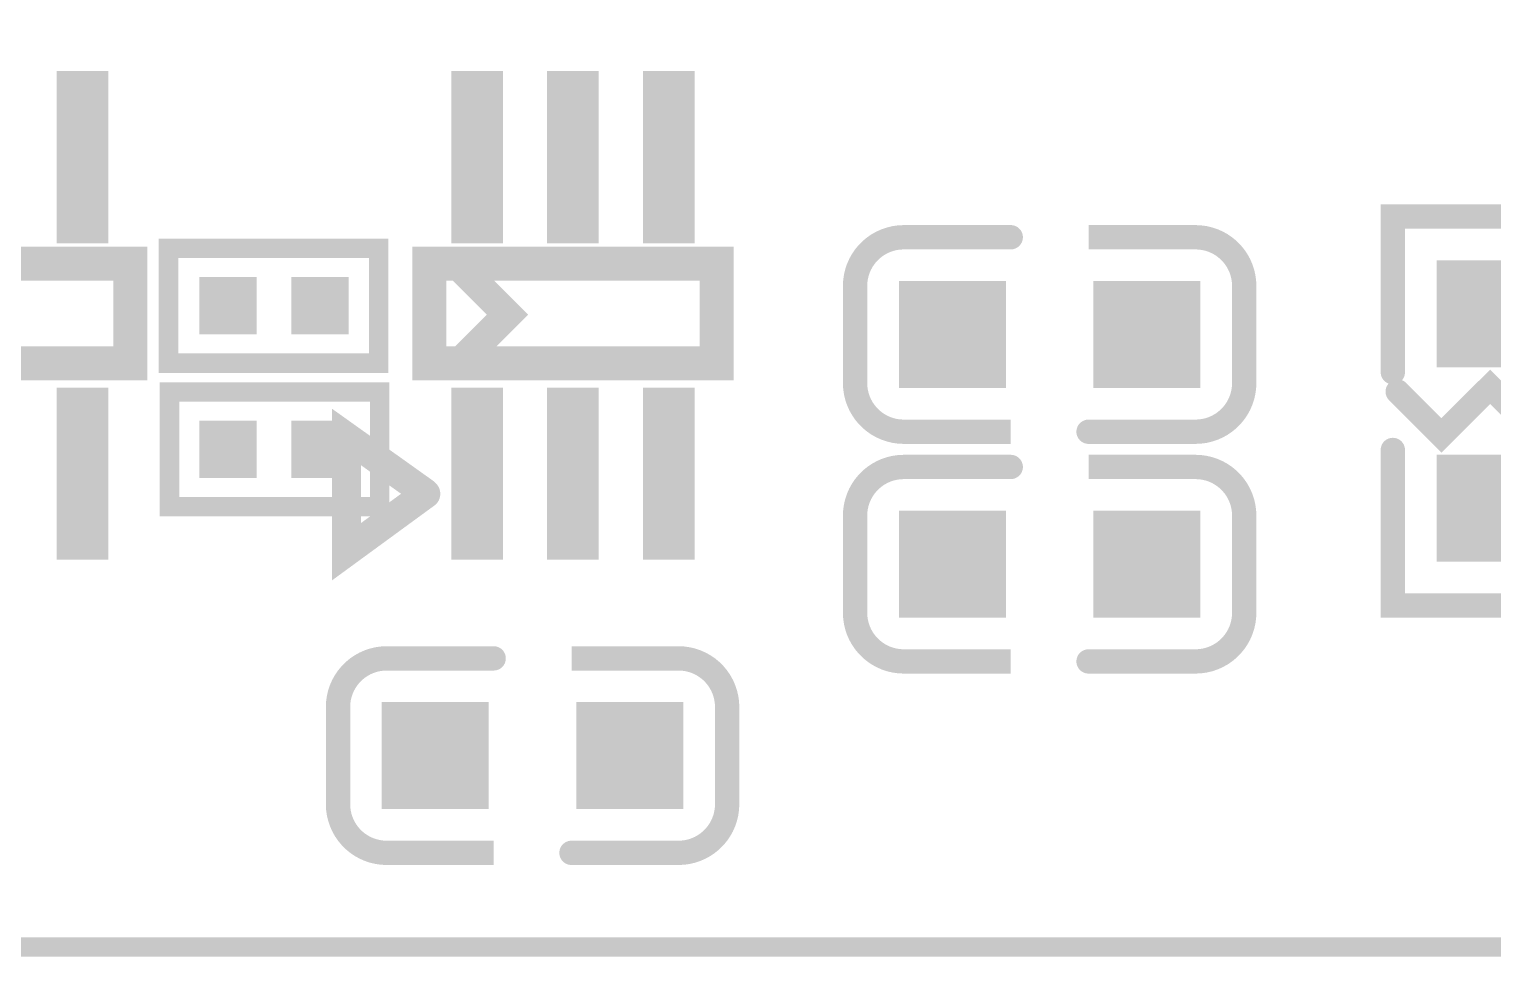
# Model space of a CAD drawing. Extents: x -0.1 to 65.1, y -1.2 to 30.1.
# Drawn here: x 18.02 to 25.66, y -0.05 to 4.79 of the extents above; entities that cross this region are included whole.
import ezdxf

# ---------------------------------------------------------------- set-up
doc = ezdxf.new("R2010")
doc.units = 0
doc.header["$MEASUREMENT"] = 0
doc.layers.get('0').update_dxf_attribs({"linetype": 'CONTINUOUS'})
for name, color, linetype in [('BOARD_OUTLINE_00', 183, 'CONTINUOUS'), ('DRIL_NPLTE_THRU_01', 3, 'CONTINUOUS'), ('DRIL_NPLTE_THRU_02', 171, 'CONTINUOUS'), ('DRIL_NPLTE_THRU_03', 34, 'CONTINUOUS'), ('DRIL_NPLTE_THRU_04', 222, 'CONTINUOUS'), ('DRIL_NPLTE_THRU_05', 171, 'CONTINUOUS'), ('DRIL_NPLTE_THRU_06', 186, 'CONTINUOUS'), ('DRIL_NPLTE_THRU_07', 171, 'CONTINUOUS'), ('DRIL_NPLTE_THRU_08', 2, 'CONTINUOUS'), ('DRIL_PLTE_THRU_01', 3, 'CONTINUOUS'), ('DRIL_PLTE_THRU_02', 171, 'CONTINUOUS'), ('DRIL_PLTE_THRU_03', 34, 'CONTINUOUS'), ('DRIL_PLTE_THRU_04', 222, 'CONTINUOUS'), ('DRIL_PLTE_THRU_05', 171, 'CONTINUOUS'), ('DRIL_PLTE_THRU_06', 186, 'CONTINUOUS'), ('DRIL_PLTE_THRU_07', 171, 'CONTINUOUS'), ('DRIL_PLTE_THRU_08', 2, 'CONTINUOUS'), ('PADS_BOT', 56, 'CONTINUOUS'), ('PADS_INNER', 96, 'CONTINUOUS'), ('PADS_TOP', 96, 'CONTINUOUS'), ('PART_TOP_2DLINE_00', 254, 'CONTINUOUS'), ('PART_TOP_2DLINE_01', 254, 'CONTINUOUS')]:
    doc.layers.add(name, color=color, linetype=linetype)

# ---------------------------------------------------------------- blocks, each defined once
blk = doc.blocks.new('BOARD_1')
at = {"layer": 'BOARD_OUTLINE_00', "const_width": 0.1016}
blk.add_lwpolyline([(0, 0), (0, 24.8539, -0.414214), (2.4575, 27.3114), (62.5221, 27.3114, -0.414214), (65.0018, 24.8317), (65.0018, -0.2286, -0.414214), (62.5364, -2.694), (2.5273, -2.694, -0.414214), (-0.0135, -0.1532), (-0.0135, 0)], format="xyb", close=True, dxfattribs=at)
blk = doc.blocks.new('SMOOTH_0$127')
at = {"const_width": 0.0635}
blk.add_lwpolyline([(-0.03175, 0, 1), (0.03175, 0, 1)], format="xyb", close=True, dxfattribs=at)
blk = doc.blocks.new('PART_BODY_TOP_66')
at = {"layer": 'PART_TOP_2DLINE_00', "const_width": 0.127}
for points in [[(-0.2032, 0.508), (-0.762, 0.508, 0.414214), (-1.016, 0.254), (-1.016, -0.254, 0.414214), (-0.762, -0.508), (-0.2032, -0.508)], [(0.2032, -0.508), (0.762, -0.508, 0.414214), (1.016, -0.254), (1.016, 0.254, 0.414214), (0.762, 0.508), (0.2032, 0.508)]]:
    blk.add_lwpolyline(points, format="xyb", dxfattribs=at)
at = {"layer": 'PART_TOP_2DLINE_00'}
for p in [(-0.762, 0.508), (-0.2032, 0.508), (0.2032, -0.508), (0.762, -0.508)]:
    blk.add_blockref('SMOOTH_0$127', p, dxfattribs=at)
blk = doc.blocks.new('DRIL_HOLE_0')
blk.add_lwpolyline([(0, 0, 1), (0, 0, 1)], format="xyb", close=True)
blk = doc.blocks.new('PAD_0')
blk.add_lwpolyline([(0, 0, 1), (0, 0, 1)], format="xyb", close=True)
blk = doc.blocks.new('PAD_5')
at = {"const_width": 0.5588}
blk.add_lwpolyline([(-0.2794, 0), (0.2794, 0)], dxfattribs=at)
blk = doc.blocks.new('STK_TOP_12')
at = {"layer": 'DRIL_PLTE_THRU_01'}
blk.add_blockref('DRIL_HOLE_0', (0, 0), dxfattribs=at)
at = {"layer": 'DRIL_PLTE_THRU_02'}
blk.add_blockref('DRIL_HOLE_0', (0, 0), dxfattribs=at)
at = {"layer": 'DRIL_PLTE_THRU_03'}
blk.add_blockref('DRIL_HOLE_0', (0, 0), dxfattribs=at)
at = {"layer": 'DRIL_PLTE_THRU_04'}
blk.add_blockref('DRIL_HOLE_0', (0, 0), dxfattribs=at)
at = {"layer": 'DRIL_PLTE_THRU_05'}
blk.add_blockref('DRIL_HOLE_0', (0, 0), dxfattribs=at)
at = {"layer": 'DRIL_PLTE_THRU_06'}
blk.add_blockref('DRIL_HOLE_0', (0, 0), dxfattribs=at)
at = {"layer": 'DRIL_PLTE_THRU_07'}
blk.add_blockref('DRIL_HOLE_0', (0, 0), dxfattribs=at)
at = {"layer": 'DRIL_PLTE_THRU_08'}
blk.add_blockref('DRIL_HOLE_0', (0, 0), dxfattribs=at)
at = {"layer": 'PADS_BOT'}
blk.add_blockref('PAD_0', (0, 0), dxfattribs=at)
at = {"layer": 'PADS_INNER'}
blk.add_blockref('PAD_0', (0, 0), dxfattribs=at)
at = {"layer": 'PADS_TOP'}
blk.add_blockref('PAD_5', (0, 0), dxfattribs=at)
blk = doc.blocks.new('SYM_TOP_12')
for name, p in [('PART_BODY_TOP_66', (0, 0)), ('STK_TOP_12', (-0.508, 0)), ('STK_TOP_12', (0.508, 0))]:
    blk.add_blockref(name, p)
blk = doc.blocks.new('PART_TOP_13')
blk.add_blockref('SYM_TOP_12', (0, 0))
blk = doc.blocks.new('SMOOTH_0$1778')
at = {"const_width": 0.0889}
blk.add_lwpolyline([(-0.04445, 0, 1), (0.04445, 0, 1)], format="xyb", close=True, dxfattribs=at)
blk = doc.blocks.new('SMOOTH_0$1524')
at = {"const_width": 0.0762}
blk.add_lwpolyline([(-0.0381, 0, 1), (0.0381, 0, 1)], format="xyb", close=True, dxfattribs=at)
blk = doc.blocks.new('PART_BODY_TOP_77')
at = {"layer": 'PART_TOP_2DLINE_00', "const_width": 0.1778}
blk.add_lwpolyline([(-0.75, 0.27), (0.75, 0.27), (0.75, -0.25), (-0.75, -0.25)], close=True, dxfattribs=at)
at = {"layer": 'PART_TOP_2DLINE_00', "const_width": 0.1524}
for points in [[(-0.6188, 0.2812), (-0.3417, 0.004), (-0.5978, -0.2522)], [(-0.7765, -0.9249), (-1.1829, -0.6351), (-1.1829, -1.2351), (-0.7689, -0.9323)]]:
    blk.add_lwpolyline(points, dxfattribs=at)
at = {"layer": 'PART_TOP_2DLINE_00'}
for name, p in [('SMOOTH_0$1778', (-0.75, 0.27)), ('SMOOTH_0$1524', (-0.6188, 0.2812)), ('SMOOTH_0$1778', (0.75, 0.27)), ('SMOOTH_0$1524', (-0.3417, 0.004)), ('SMOOTH_0$1778', (-0.75, -0.25)), ('SMOOTH_0$1524', (-0.5978, -0.2522)), ('SMOOTH_0$1778', (0.75, -0.25)), ('SMOOTH_0$1524', (-1.1829, -0.6351)), ('SMOOTH_0$1524', (-0.7765, -0.9249)), ('SMOOTH_0$1524', (-0.7689, -0.9323)), ('SMOOTH_0$1524', (-1.1829, -1.2351))]:
    blk.add_blockref(name, p, dxfattribs=at)
blk = doc.blocks.new('PAD_17')
at = {"const_width": 0.27}
blk.add_lwpolyline([(-0.577, 0), (0.323, 0)], dxfattribs=at)
blk = doc.blocks.new('STK_TOP_18')
at = {"layer": 'DRIL_PLTE_THRU_01'}
blk.add_blockref('DRIL_HOLE_0', (0, 0), dxfattribs=at)
at = {"layer": 'DRIL_PLTE_THRU_02'}
blk.add_blockref('DRIL_HOLE_0', (0, 0), dxfattribs=at)
at = {"layer": 'DRIL_PLTE_THRU_03'}
blk.add_blockref('DRIL_HOLE_0', (0, 0), dxfattribs=at)
at = {"layer": 'DRIL_PLTE_THRU_04'}
blk.add_blockref('DRIL_HOLE_0', (0, 0), dxfattribs=at)
at = {"layer": 'DRIL_PLTE_THRU_05'}
blk.add_blockref('DRIL_HOLE_0', (0, 0), dxfattribs=at)
at = {"layer": 'DRIL_PLTE_THRU_06'}
blk.add_blockref('DRIL_HOLE_0', (0, 0), dxfattribs=at)
at = {"layer": 'DRIL_PLTE_THRU_07'}
blk.add_blockref('DRIL_HOLE_0', (0, 0), dxfattribs=at)
at = {"layer": 'DRIL_PLTE_THRU_08'}
blk.add_blockref('DRIL_HOLE_0', (0, 0), dxfattribs=at)
at = {"layer": 'PADS_BOT'}
blk.add_blockref('PAD_0', (0, 0), dxfattribs=at)
at = {"layer": 'PADS_INNER'}
blk.add_blockref('PAD_0', (0, 0), dxfattribs=at)
at = {"layer": 'PADS_TOP', "rotation": 90}
blk.add_blockref('PAD_17', (0, 0), dxfattribs=at)
blk = doc.blocks.new('PAD_18')
at = {"const_width": 0.27}
blk.add_lwpolyline([(-0.323, 0), (0.577, 0)], dxfattribs=at)
blk = doc.blocks.new('STK_TOP_19')
at = {"layer": 'DRIL_PLTE_THRU_01'}
blk.add_blockref('DRIL_HOLE_0', (0, 0), dxfattribs=at)
at = {"layer": 'DRIL_PLTE_THRU_02'}
blk.add_blockref('DRIL_HOLE_0', (0, 0), dxfattribs=at)
at = {"layer": 'DRIL_PLTE_THRU_03'}
blk.add_blockref('DRIL_HOLE_0', (0, 0), dxfattribs=at)
at = {"layer": 'DRIL_PLTE_THRU_04'}
blk.add_blockref('DRIL_HOLE_0', (0, 0), dxfattribs=at)
at = {"layer": 'DRIL_PLTE_THRU_05'}
blk.add_blockref('DRIL_HOLE_0', (0, 0), dxfattribs=at)
at = {"layer": 'DRIL_PLTE_THRU_06'}
blk.add_blockref('DRIL_HOLE_0', (0, 0), dxfattribs=at)
at = {"layer": 'DRIL_PLTE_THRU_07'}
blk.add_blockref('DRIL_HOLE_0', (0, 0), dxfattribs=at)
at = {"layer": 'DRIL_PLTE_THRU_08'}
blk.add_blockref('DRIL_HOLE_0', (0, 0), dxfattribs=at)
at = {"layer": 'PADS_BOT'}
blk.add_blockref('PAD_0', (0, 0), dxfattribs=at)
at = {"layer": 'PADS_INNER'}
blk.add_blockref('PAD_0', (0, 0), dxfattribs=at)
at = {"layer": 'PADS_TOP', "rotation": 90}
blk.add_blockref('PAD_18', (0, 0), dxfattribs=at)
blk = doc.blocks.new('SYM_TOP_23')
for name, p in [('STK_TOP_19', (-0.5, 0.7)), ('STK_TOP_19', (0, 0.7)), ('STK_TOP_19', (0.5, 0.7)), ('PART_BODY_TOP_77', (0, 0)), ('STK_TOP_18', (-0.5, -0.7)), ('STK_TOP_18', (0, -0.7)), ('STK_TOP_18', (0.5, -0.7))]:
    blk.add_blockref(name, p)
blk = doc.blocks.new('PART_TOP_89')
blk.add_blockref('SYM_TOP_23', (0, 0))
blk = doc.blocks.new('PART_TOP_125')
blk.add_blockref('SYM_TOP_12', (0, 0))
blk = doc.blocks.new('PART_TOP_126')
blk.add_blockref('SYM_TOP_23', (0, 0))
blk = doc.blocks.new('SMOOTH_0$1016')
at = {"const_width": 0.0508}
blk.add_lwpolyline([(-0.0254, 0, 1), (0.0254, 0, 1)], format="xyb", close=True, dxfattribs=at)
blk = doc.blocks.new('PART_BODY_TOP_72')
at = {"layer": 'PART_TOP_2DLINE_01', "const_width": 0.1016}
blk.add_lwpolyline([(-0.5461, -0.29972), (0.55118, -0.29972), (0.55118, 0.29972), (-0.5461, 0.29972)], close=True, dxfattribs=at)
at = {"layer": 'PART_TOP_2DLINE_01'}
for p in [(-0.5461, 0.29972), (0.55118, 0.29972), (-0.5461, -0.29972), (0.55118, -0.29972)]:
    blk.add_blockref('SMOOTH_0$1016', p, dxfattribs=at)
blk = doc.blocks.new('PAD_1')
at = {"const_width": 0.29972}
blk.add_lwpolyline([(-0.14986, 0), (0.14986, 0)], dxfattribs=at)
blk = doc.blocks.new('STK_TOP_11')
at = {"layer": 'DRIL_NPLTE_THRU_01'}
blk.add_blockref('DRIL_HOLE_0', (0, 0), dxfattribs=at)
at = {"layer": 'DRIL_NPLTE_THRU_02'}
blk.add_blockref('DRIL_HOLE_0', (0, 0), dxfattribs=at)
at = {"layer": 'DRIL_NPLTE_THRU_03'}
blk.add_blockref('DRIL_HOLE_0', (0, 0), dxfattribs=at)
at = {"layer": 'DRIL_NPLTE_THRU_04'}
blk.add_blockref('DRIL_HOLE_0', (0, 0), dxfattribs=at)
at = {"layer": 'DRIL_NPLTE_THRU_05'}
blk.add_blockref('DRIL_HOLE_0', (0, 0), dxfattribs=at)
at = {"layer": 'DRIL_NPLTE_THRU_06'}
blk.add_blockref('DRIL_HOLE_0', (0, 0), dxfattribs=at)
at = {"layer": 'DRIL_NPLTE_THRU_07'}
blk.add_blockref('DRIL_HOLE_0', (0, 0), dxfattribs=at)
at = {"layer": 'DRIL_NPLTE_THRU_08'}
blk.add_blockref('DRIL_HOLE_0', (0, 0), dxfattribs=at)
at = {"layer": 'PADS_BOT'}
blk.add_blockref('PAD_0', (0, 0), dxfattribs=at)
at = {"layer": 'PADS_INNER'}
blk.add_blockref('PAD_0', (0, 0), dxfattribs=at)
at = {"layer": 'PADS_TOP'}
blk.add_blockref('PAD_1', (0, 0), dxfattribs=at)
blk = doc.blocks.new('SYM_TOP_18')
for name, p in [('PART_BODY_TOP_72', (0, 0)), ('STK_TOP_11', (-0.24003, 0)), ('STK_TOP_11', (0.24003, 0))]:
    blk.add_blockref(name, p)
blk = doc.blocks.new('PART_TOP_127')
blk.add_blockref('SYM_TOP_18', (0, 0))
blk = doc.blocks.new('PART_TOP_128')
blk.add_blockref('SYM_TOP_18', (0, 0))
blk = doc.blocks.new('PART_TOP_261')
blk.add_blockref('SYM_TOP_12', (0, 0))
blk = doc.blocks.new('PART_BODY_TOP_100')
at = {"layer": 'PART_TOP_2DLINE_00', "const_width": 0.127}
for points in [[(-0.2032, 0.508), (-1.016, 0.508), (-1.016, -0.508), (-0.2032, -0.508)], [(0.1016, 0.4826), (-0.127, 0.254), (0.127, 0), (-0.127, -0.254), (0.1016, -0.4826)], [(0.2032, 0.508), (1.016, 0.508), (1.016, -0.508), (0.2032, -0.508)]]:
    blk.add_lwpolyline(points, dxfattribs=at)
at = {"layer": 'PART_TOP_2DLINE_00'}
for p in [(-1.016, 0.508), (-0.2032, 0.508), (0.1016, 0.4826), (0.2032, 0.508), (1.016, 0.508), (-0.127, 0.254), (0.127, 0), (-0.127, -0.254), (-1.016, -0.508), (-0.2032, -0.508), (0.1016, -0.4826), (0.2032, -0.508), (1.016, -0.508)]:
    blk.add_blockref('SMOOTH_0$127', p, dxfattribs=at)
blk = doc.blocks.new('SYM_TOP_46')
for name, p in [('PART_BODY_TOP_100', (0, 0)), ('STK_TOP_12', (-0.508, 0)), ('STK_TOP_12', (0.508, 0))]:
    blk.add_blockref(name, p)
blk = doc.blocks.new('PART_TOP_264')
blk.add_blockref('SYM_TOP_46', (0, 0))

msp = doc.modelspace()

# ---------------------------------------------------------------- block references
for name, p in [('BOARD_1', (0, 2.69399)), ('PART_TOP_89', (17.8, 3.3)), ('PART_TOP_126', (20.86086, 3.3)), ('PART_TOP_13', (23.35, 3.2)), ('PART_TOP_128', (19.3, 2.6)), ('PART_TOP_261', (23.35, 2)), ('PART_TOP_125', (20.65, 1))]:
    msp.add_blockref(name, p)
for name, p, rotation in [('PART_TOP_264', (25.65, 2.8), 90), ('PART_TOP_127', (19.3, 3.35), 180)]:
    msp.add_blockref(name, p, dxfattribs=dict(rotation=rotation))

doc.saveas('drawing.dxf')
